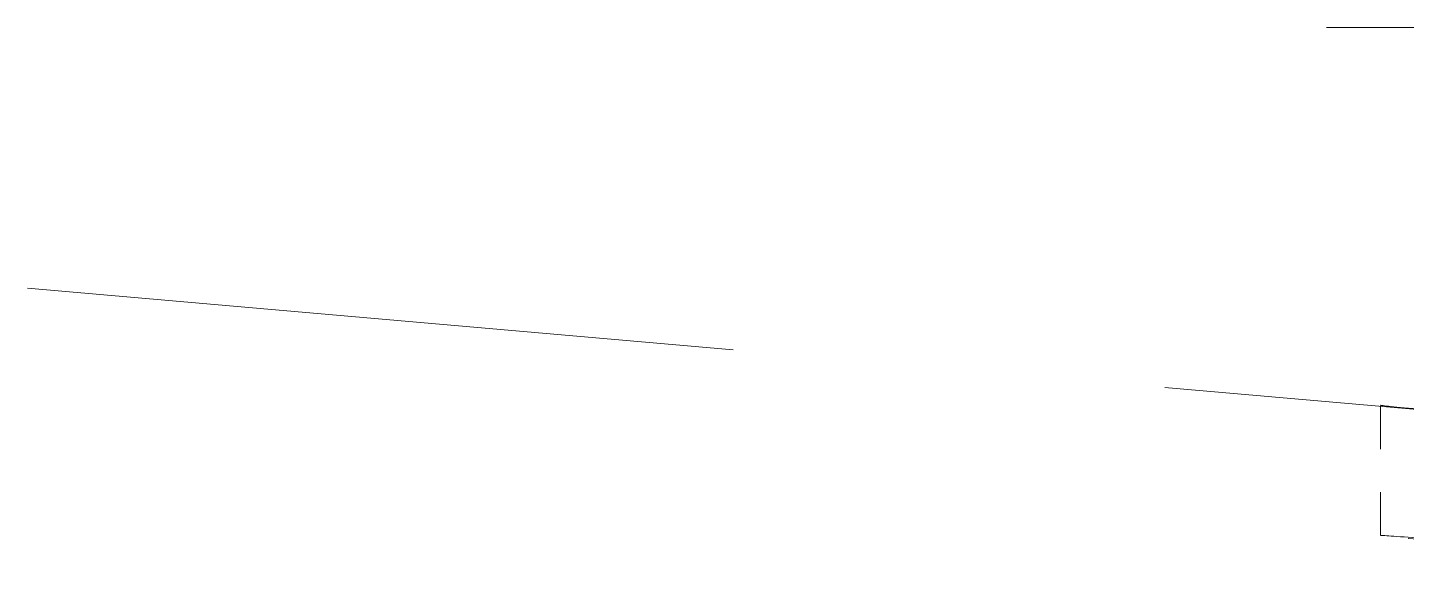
# Model space of a CAD drawing. Header units: millimetres. Extents: x 36 to 2484, y 36 to 1746.
# Drawn here: x 1382.413 to 1385.603, y 886.358 to 887.627 of the extents above; entities that cross this region are included whole.
import ezdxf

# ---------------------------------------------------------------- set-up
doc = ezdxf.new("R2010")
doc.units = ezdxf.units.MM
doc.header["$LTSCALE"] = 6
doc.linetypes.add('HIDDEN', pattern=[9.525, 6.35, -3.175])
doc.layers.add('가는파선_A3', color=7, linetype='HIDDEN', lineweight=13, true_color=0x008000)

msp = doc.modelspace()

# ---------------------------------------------------------------- linework, layer by layer
at = {"layer": '가는파선_A3', "ltscale": 0.328087}
msp.add_line((1366.6676, 887.6274), (1404.1679, 887.6274), dxfattribs=at)
at = {"layer": '가는파선_A3', "ltscale": 0.052619}
msp.add_line((1390.037, 886.3576), (1382.4135, 887.0246), dxfattribs=at)
at = {"layer": '가는파선_A3', "ltscale": 0.001975}
msp.add_line((1385.5427, 886.4524), (1385.5427, 886.7536), dxfattribs=at)
at = {"layer": '가는파선_A3', "ltscale": 0.00722}
for points, knots in [([(1385.5436, 886.7537), (1385.5378, 886.7537), (1385.5592, 886.7514), (1385.6185, 886.7458), (1385.6467, 886.7432), (1385.6827, 886.7399), (1385.7267, 886.7359), (1385.7712, 886.7319), (1385.8229, 886.7272), (1385.8811, 886.7221)], [0, 0, 0, 0, 0.0546944, 0.0546944, 0.0546944, 0.080623, 0.080623, 0.080623, 0.1067817, 0.1067817, 0.1067817, 0.1067817]), ([(1385.8811, 886.4209), (1385.8228, 886.4261), (1385.771, 886.4307), (1385.7265, 886.4348), (1385.6827, 886.4387), (1385.6468, 886.442), (1385.6187, 886.4446), (1385.5592, 886.4502), (1385.5378, 886.4525), (1385.5436, 886.4525)], [-0.1067827, -0.1067827, -0.1067827, -0.1067827, -0.080573, -0.080573, -0.080573, -0.0547542, -0.0547542, -0.0547542, 0, 0, 0, 0])]:
    msp.add_open_spline(points, degree=3, knots=knots, dxfattribs=at)
at = {"layer": '가는파선_A3', "ltscale": 0.007218}
for points, knots in [([(1385.9427, 886.7221), (1385.8216, 886.7321), (1385.7257, 886.74), (1385.6582, 886.7453), (1385.5843, 886.7512), (1385.5496, 886.7537), (1385.5436, 886.7537)], [0, 0, 0, 0, 0.0511765, 0.0511765, 0.0511765, 0.107277, 0.107277, 0.107277, 0.107277]), ([(1385.5436, 886.4525), (1385.5494, 886.4525), (1385.5824, 886.4502), (1385.6526, 886.4446), (1385.7203, 886.4393), (1385.818, 886.4313), (1385.9427, 886.4209)], [-0.1072896, -0.1072896, -0.1072896, -0.1072896, -0.0526696, -0.0526696, -0.0526696, 0, 0, 0, 0])]:
    msp.add_open_spline(points, degree=3, knots=knots, dxfattribs=at)

doc.saveas('drawing.dxf')
